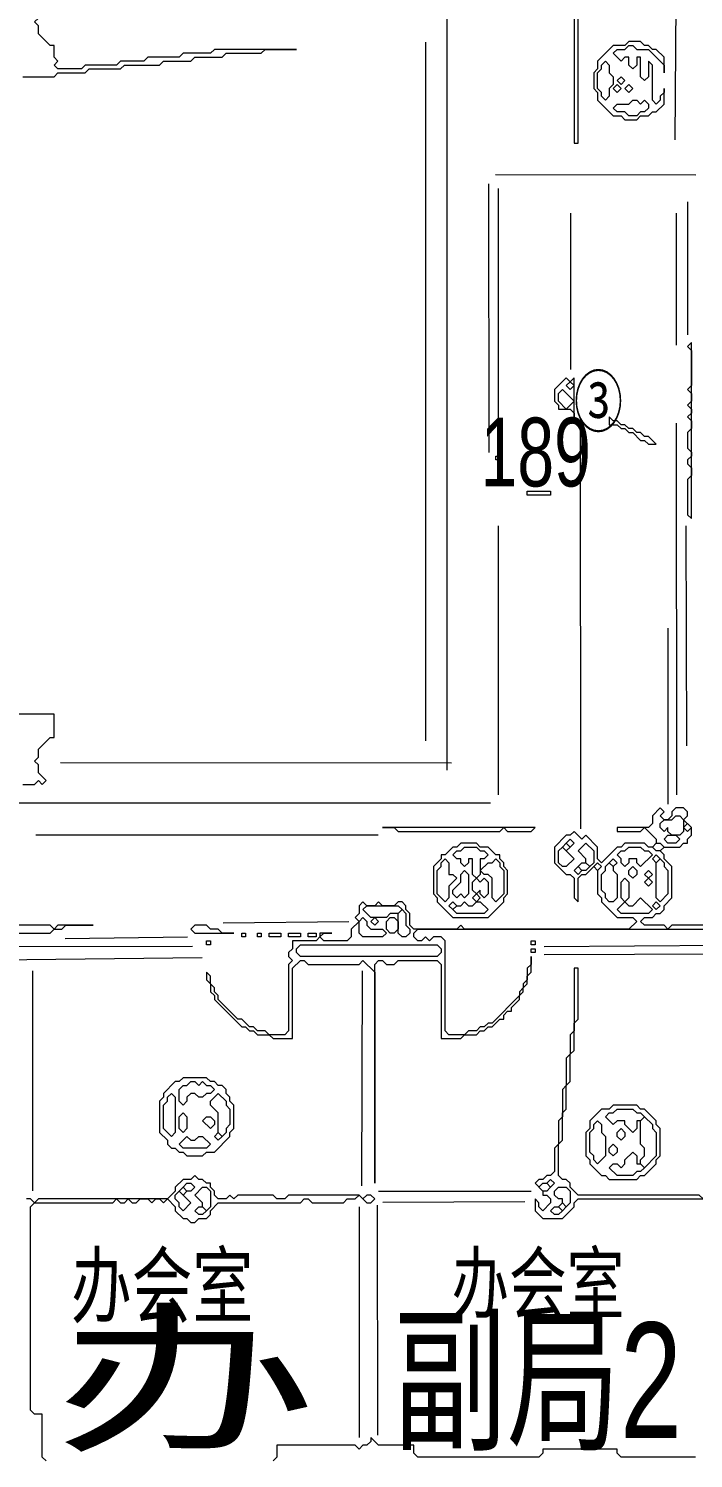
# Model space of a CAD drawing. Extents: x 10 to 1972, y 10 to 1370.
# Drawn here: x 1092.5 to 1262.5, y 466.6 to 832.3 of the extents above; entities that cross this region are included whole.
import ezdxf

# ---------------------------------------------------------------- set-up
doc = ezdxf.new("R2010")
doc.units = 0
for name, color, linetype, lineweight in [('OCR_TEXT', 6, 'Continuous', 0), ('TRACE_CURVE', 6, 'Continuous', 0), ('TRACE_STRAIGHT', 5, 'Continuous', 0), ('TRACE_TEXT_SYMBOL', 6, 'Continuous', 0)]:
    doc.layers.add(name, color=color, linetype=linetype, lineweight=lineweight)
doc.styles.add('wqy-unicode', font='wqy-unicode.lff')

msp = doc.modelspace()

# ---------------------------------------------------------------- linework, layer by layer
at = {"layer": 'TRACE_CURVE', "color": 6}
for points in [[(1232, 853), (1232, 803), (1233, 803), (1233, 852)], [(1100, 824), (1099, 825), (1099, 828), (1098, 828), (1095, 831), (1095, 833), (1094, 834), (1095, 835), (1095, 837), (1097, 839), (1086, 839)], [(1091, 820), (1099, 820), (1100, 821), (1107, 821), (1108, 822), (1116, 822), (1117, 823), (1126, 823), (1127, 824), (1134, 824), (1135, 825), (1142, 825), (1143, 826), (1152, 826), (1153, 827), (1161, 827), (1140, 827), (1139, 826), (1132, 826), (1131, 825), (1123, 825), (1122, 824), (1116, 824), (1115, 823), (1107, 823), (1106, 822), (1100, 822), (1099, 823), (1100, 824)], [(1254, 633), (1252, 631), (1252, 629), (1251, 628), (1243, 628), (1243, 627), (1249, 627), (1250, 628), (1253, 625), (1253, 624), (1252, 623), (1251, 623), (1250, 624), (1245, 624), (1244, 623), (1243, 623), (1239, 619), (1238, 620), (1238, 623), (1235, 626), (1234, 625), (1232, 627), (1231, 626), (1230, 626), (1227, 623), (1227, 619), (1230, 616), (1231, 616), (1232, 615), (1232, 610), (1233, 609), (1233, 615), (1234, 616), (1235, 616), (1237, 618), (1238, 617), (1238, 611), (1239, 610), (1239, 609), (1243, 605), (1247, 605), (1248, 604), (1246, 602), (1204, 602), (1203, 603), (1202, 602), (1191, 602), (1190, 603), (1190, 606), (1189, 607), (1189, 608), (1188, 609), (1187, 609), (1186, 608), (1183, 608), (1182, 609), (1181, 608), (1179, 608), (1178, 609), (1177, 608), (1177, 606), (1176, 605), (1177, 604), (1175, 602)], [(1254, 622), (1255, 623), (1259, 623), (1260, 624), (1261, 624), (1261, 625), (1262, 626), (1262, 628), (1260, 630), (1261, 631), (1261, 632), (1260, 633), (1258, 633), (1257, 632), (1257, 631), (1256, 630), (1255, 630), (1254, 631), (1255, 632), (1254, 633)], [(1266, 603), (1257, 603), (1256, 602), (1255, 603), (1250, 603), (1249, 604), (1250, 605), (1252, 605), (1253, 606), (1254, 606), (1255, 607), (1255, 608), (1257, 610), (1257, 618), (1255, 620), (1255, 621), (1254, 622)], [(1175, 602), (1175, 600), (1174, 599), (1168, 599), (1167, 600), (1168, 601), (1170, 601), (1167, 601), (1167, 600), (1166, 599), (1160, 599), (1160, 597), (1159, 596), (1159, 595), (1160, 594), (1159, 593), (1159, 576), (1158, 575), (1154, 575), (1153, 576), (1151, 576), (1150, 577), (1149, 577), (1147, 579), (1146, 579), (1141, 584), (1141, 585), (1140, 586), (1140, 587), (1139, 588), (1139, 590), (1138, 591), (1138, 589), (1139, 588), (1139, 586), (1140, 585), (1140, 584), (1147, 577), (1148, 577), (1149, 576), (1150, 576), (1151, 575), (1154, 575), (1155, 574), (1160, 574), (1160, 592), (1162, 594), (1163, 594), (1164, 593), (1177, 593), (1178, 594), (1181, 591), (1181, 537), (1181, 593), (1182, 594), (1183, 594), (1184, 593), (1186, 593), (1187, 594), (1197, 594), (1198, 593), (1198, 574), (1203, 574), (1204, 575)], [(1204, 575), (1207, 575), (1208, 576), (1209, 576), (1210, 577), (1211, 577), (1213, 579), (1214, 579), (1214, 580), (1215, 581), (1216, 581), (1216, 582), (1218, 584), (1218, 585), (1219, 586), (1219, 587), (1220, 588), (1220, 590), (1221, 591), (1221, 595), (1221, 593), (1220, 592), (1220, 589), (1219, 588), (1219, 587), (1218, 586), (1218, 585), (1211, 578), (1210, 578), (1209, 577), (1208, 577), (1207, 576), (1205, 576), (1204, 575), (1200, 575), (1199, 576), (1199, 599), (1198, 600), (1196, 600), (1195, 599), (1194, 600), (1193, 599), (1192, 599), (1191, 600), (1191, 601), (1192, 602), (1265, 602)], [(1232, 592), (1232, 576), (1231, 575), (1231, 570), (1230, 569), (1230, 562), (1229, 561), (1229, 554), (1228, 553), (1228, 547), (1227, 546), (1227, 540), (1226, 539), (1225, 539), (1224, 538), (1223, 538), (1222, 537), (1224, 535), (1224, 534), (1225, 534), (1226, 533), (1226, 532), (1224, 530), (1223, 531), (1223, 532), (1222, 533), (1222, 530), (1224, 528), (1229, 528), (1232, 531), (1232, 532), (1233, 533), (1265, 533)], [(1271, 533), (1269, 535), (1268, 534), (1267, 535), (1265, 533), (1264, 534), (1233, 534), (1231, 536), (1231, 537), (1230, 538), (1229, 538), (1228, 539), (1228, 547), (1229, 548), (1229, 555), (1230, 556), (1230, 562), (1231, 563), (1231, 570), (1232, 571), (1232, 578), (1233, 579), (1233, 592), (1232, 592)], [(1093, 531), (1094, 532), (1114, 532), (1115, 533), (1116, 532), (1117, 532), (1118, 533), (1119, 532), (1120, 532), (1121, 533), (1123, 533), (1124, 532), (1125, 533), (1126, 533), (1127, 532), (1128, 533), (1130, 531), (1130, 530), (1132, 528), (1133, 528), (1134, 527), (1135, 527), (1136, 528), (1138, 528), (1139, 529), (1139, 530), (1141, 532), (1162, 532), (1163, 533), (1164, 533), (1165, 532), (1173, 532), (1174, 533), (1176, 533), (1177, 534), (1179, 532), (1180, 532), (1181, 533), (1180, 534), (1179, 534), (1178, 533), (1177, 534), (1159, 534), (1158, 533), (1156, 533), (1155, 534), (1146, 534), (1145, 533), (1144, 534), (1143, 533), (1141, 533), (1140, 534), (1140, 535), (1139, 536), (1139, 537), (1138, 537), (1137, 538), (1136, 538), (1135, 539), (1134, 538), (1132, 538), (1130, 536), (1130, 535), (1128, 533)], [(1128, 533), (1095, 533), (1094, 532), (1093, 533), (1092, 533)], [(1097, 466), (1096, 467), (1096, 478), (1094, 478), (1093, 479), (1093, 531)], [(1263, 467), (1244, 467), (1243, 468), (1243, 469), (1224, 469), (1224, 468), (1223, 467), (1192, 467), (1191, 468), (1191, 470), (1182, 470), (1180, 472), (1180, 471), (1179, 470), (1178, 470), (1177, 469), (1176, 470), (1156, 470), (1156, 467), (1155, 466)]]:
    msp.add_lwpolyline(points, dxfattribs=at)
for points in [[(1257, 630), (1258, 631), (1259, 631), (1260, 630), (1260, 627), (1259, 626), (1257, 626), (1256, 627), (1256, 628), (1255, 627), (1254, 628), (1254, 629), (1255, 630)], [(1260, 628), (1261, 629), (1262, 628), (1261, 627)], [(1255, 625), (1256, 626), (1258, 626), (1259, 625), (1258, 624), (1256, 624)], [(1228, 622), (1229, 623), (1232, 620), (1230, 618), (1229, 618), (1228, 619)], [(1229, 623), (1230, 624), (1231, 623), (1230, 622)], [(1230, 624), (1231, 625), (1232, 624), (1231, 623)], [(1235, 624), (1237, 622), (1237, 619), (1236, 618), (1235, 619), (1235, 620), (1233, 622)], [(1245, 622), (1246, 623), (1249, 623), (1250, 622), (1251, 622), (1252, 621), (1249, 618), (1248, 619), (1248, 620), (1246, 620), (1246, 619), (1245, 618), (1244, 619), (1244, 620), (1243, 621), (1244, 622)], [(1252, 623), (1253, 624), (1254, 624), (1255, 623), (1254, 622), (1253, 622)], [(1232, 617), (1233, 618), (1234, 617), (1233, 616)], [(1233, 618), (1234, 619), (1235, 619), (1236, 618), (1235, 617), (1234, 617)], [(1237, 618), (1238, 619), (1239, 618), (1238, 617)], [(1240, 618), (1241, 619), (1242, 618), (1242, 617), (1243, 616), (1243, 610), (1242, 609), (1241, 609), (1240, 610), (1240, 611), (1239, 612), (1239, 616), (1240, 617)], [(1241, 619), (1242, 620), (1243, 619), (1242, 618)], [(1246, 617), (1247, 618), (1248, 617), (1248, 616), (1247, 615), (1246, 616)], [(1252, 620), (1253, 621), (1254, 620), (1253, 619)], [(1253, 619), (1254, 620), (1255, 619), (1255, 618), (1256, 617), (1256, 611), (1254, 609), (1253, 610)], [(1244, 614), (1245, 615), (1246, 614), (1246, 610), (1245, 609), (1244, 610)], [(1250, 616), (1251, 617), (1252, 616), (1251, 615)], [(1250, 614), (1251, 615), (1252, 614), (1251, 613)], [(1178, 607), (1179, 608), (1187, 608), (1188, 607), (1187, 606), (1185, 606), (1184, 605), (1180, 605)], [(1187, 606), (1188, 607), (1189, 606), (1189, 603), (1190, 602), (1190, 601), (1189, 600), (1188, 600), (1187, 601)], [(1249, 610), (1252, 607), (1251, 606), (1244, 606), (1243, 607), (1245, 609), (1246, 608), (1247, 608)], [(1252, 608), (1253, 609), (1254, 608), (1253, 607)], [(1177, 604), (1178, 605), (1179, 604), (1179, 603), (1180, 602), (1183, 602), (1184, 601), (1183, 600), (1178, 600), (1177, 601)], [(1180, 604), (1181, 605), (1182, 604), (1181, 603)], [(1184, 604), (1185, 605), (1186, 605), (1187, 604), (1187, 602), (1186, 601), (1185, 601), (1184, 602)], [(1161, 597), (1162, 598), (1197, 598), (1198, 597), (1198, 596), (1197, 595), (1162, 595), (1161, 596)], [(1225, 537), (1226, 538), (1227, 537), (1226, 536)], [(1130, 534), (1131, 535), (1134, 532), (1132, 530), (1131, 531), (1131, 532), (1130, 533)], [(1131, 535), (1132, 536), (1133, 535), (1132, 534)], [(1132, 536), (1133, 537), (1134, 537), (1135, 536), (1134, 535), (1133, 535)], [(1137, 536), (1138, 536), (1139, 535), (1139, 531), (1138, 530), (1137, 531), (1137, 532), (1135, 534)], [(1223, 536), (1224, 537), (1225, 537), (1226, 536), (1225, 535), (1224, 535)], [(1227, 535), (1228, 536), (1230, 536), (1231, 535), (1231, 532), (1230, 531), (1229, 532), (1229, 533), (1228, 533), (1227, 534)], [(1135, 530), (1136, 531), (1137, 531), (1138, 530), (1137, 529), (1136, 529)], [(1226, 530), (1227, 531), (1228, 531), (1229, 530), (1228, 529), (1227, 529)], [(1228, 531), (1229, 532), (1230, 531), (1229, 530)]]:
    msp.add_lwpolyline(points, close=True, dxfattribs=at)
at = {"layer": 'TRACE_STRAIGHT', "color": 5}
for p, q in [((1257.85, 803.88), (1258.06, 838.88)), ((1199.48, 836.37), (1199.49, 642.62)), ((1194.05, 650.12), (1194.05, 828.88)), ((1211.87, 794.98), (1263.13, 794.94)), ((1210.13, 792.63), (1210.19, 723.87)), ((1212.62, 730.12), (1212.68, 791.38)), ((1261, 788), (1261, 754)), ((1231.06, 785.13), (1231.11, 745.12)), ((1258.12, 785.12), (1258.12, 751.38)), ((1233.56, 731.38), (1233.62, 627.63)), ((1258.09, 731.37), (1258.2, 636.37)), ((1212.65, 636.37), (1212.67, 705.13)), ((1260.59, 705.12), (1260.7, 648.87)), ((1256, 679), (1256, 634)), ((1100.63, 644.58), (1200.63, 644.53)), ((1061.87, 634.34), (1210.62, 634.34)), ((1094.38, 626.11), (1181.88, 626.11)), ((1142.28, 603.62), (1174.37, 603.95)), ((1101.87, 599.62), (1133.11, 600.03)), ((1055.63, 597.5), (1134.37, 597.67)), ((1224.38, 597.56), (1274.38, 597.97)), ((1048.13, 593.75), (1136.88, 594.74)), ((1224.37, 595.55), (1311.88, 595.74)), ((1093.59, 535.12), (1093.59, 591.38)), ((1177.7, 536.37), (1177.85, 591.38)), ((1182, 535), (1221, 535)), ((1177, 531), (1177, 472)), ((1181.67, 531.38), (1181.69, 472.62)), ((1183.12, 532.19), (1219.38, 532.36))]:
    msp.add_line(p, q, dxfattribs=at)
at = {"layer": 'TRACE_TEXT_SYMBOL', "color": 6}
for points in [[(1246, 829), (1245, 828), (1242, 828), (1238, 824), (1238, 822), (1237, 821), (1237, 817), (1238, 816), (1238, 814), (1242, 810), (1244, 810), (1245, 809), (1248, 809), (1249, 810), (1251, 810), (1252, 811), (1253, 811), (1255, 813), (1255, 817), (1255, 816), (1254, 815), (1254, 814), (1253, 813), (1252, 814), (1252, 823), (1251, 824), (1251, 820), (1250, 819), (1249, 820), (1249, 825), (1248, 825), (1248, 823), (1247, 822), (1246, 823), (1246, 825), (1245, 825), (1244, 824), (1242, 826), (1243, 827), (1245, 827), (1246, 828), (1247, 828), (1248, 827), (1251, 827), (1255, 823), (1255, 821), (1255, 825), (1253, 827), (1252, 827), (1251, 828), (1250, 828), (1249, 829)], [(1239, 823), (1240, 824), (1241, 823), (1241, 821), (1242, 820), (1242, 818), (1241, 817), (1241, 815), (1240, 814), (1239, 815), (1239, 816), (1238, 817), (1238, 821), (1239, 822)], [(1243, 819), (1244, 820), (1245, 819), (1244, 818)], [(1242, 817), (1243, 818), (1244, 817), (1243, 816)], [(1245, 817), (1246, 818), (1247, 817), (1246, 816)], [(1246, 813), (1247, 814), (1248, 814), (1249, 813), (1250, 814), (1251, 813), (1251, 812), (1250, 811), (1249, 811), (1248, 810), (1246, 810), (1245, 811), (1243, 811), (1242, 812), (1243, 813)], [(1262, 752), (1261, 751), (1262, 750), (1262, 741), (1261, 740), (1262, 739), (1262, 737), (1261, 736), (1262, 735), (1262, 734), (1261, 733), (1262, 732), (1262, 730), (1261, 729), (1261, 725), (1262, 724), (1262, 723), (1261, 722), (1261, 721), (1262, 720), (1262, 718), (1261, 717), (1261, 708), (1262, 707)], [(1230, 743), (1227, 740), (1227, 737), (1228, 736), (1228, 735), (1231, 735), (1232, 734), (1232, 732), (1232, 743), (1231, 742)], [(1228, 739), (1229, 740), (1232, 737), (1230, 735), (1228, 737)], [(1230, 741), (1231, 742), (1232, 741), (1231, 740)], [(1241, 733), (1241, 731), (1243, 731), (1244, 730), (1245, 730), (1246, 729), (1247, 729), (1249, 727), (1250, 727), (1251, 726), (1253, 726), (1251, 728), (1250, 728), (1249, 729), (1248, 729), (1247, 730), (1246, 730), (1245, 731), (1244, 731), (1243, 732), (1242, 732)], [(1212, 723), (1213, 723), (1213, 722), (1212, 722)], [(1220, 714), (1226, 714), (1226, 713), (1220, 713)], [(1183, 628), (1186, 628), (1187, 627), (1213, 627), (1214, 628), (1215, 627), (1221, 627), (1222, 628)], [(1203, 624), (1202, 623), (1201, 623), (1199, 621), (1198, 621), (1198, 620), (1196, 618), (1196, 611), (1197, 610), (1197, 609), (1201, 605), (1210, 605), (1214, 609), (1214, 610), (1215, 611), (1215, 617), (1214, 618), (1214, 619), (1213, 620), (1213, 621), (1212, 621), (1210, 623), (1208, 623), (1207, 624)], [(1203, 622), (1204, 623), (1207, 623), (1208, 622), (1209, 622), (1210, 621), (1209, 620), (1208, 620), (1208, 616), (1207, 615), (1206, 616), (1206, 620), (1205, 620), (1205, 619), (1204, 618), (1203, 619), (1203, 620), (1202, 620), (1201, 621), (1202, 622)], [(1198, 619), (1199, 620), (1200, 619), (1200, 616), (1201, 616), (1202, 615), (1200, 613), (1200, 610), (1199, 609), (1197, 611), (1197, 617), (1198, 618)], [(1211, 619), (1212, 620), (1213, 619), (1213, 618), (1214, 617), (1214, 611), (1212, 609), (1211, 610), (1211, 615), (1210, 616), (1209, 616), (1208, 617), (1210, 619)], [(1203, 616), (1204, 617), (1205, 616), (1205, 611), (1204, 610), (1203, 611), (1202, 610), (1201, 611), (1201, 612), (1203, 614)], [(1206, 614), (1207, 615), (1208, 614), (1209, 615), (1210, 614), (1210, 611), (1209, 610), (1208, 611), (1208, 612), (1207, 611), (1206, 612)], [(1206, 610), (1207, 611), (1208, 610), (1207, 609)], [(1200, 608), (1201, 609), (1202, 608), (1201, 607)], [(1203, 608), (1204, 609), (1205, 608), (1206, 608), (1207, 609), (1208, 609), (1210, 607), (1209, 606), (1202, 606), (1201, 607), (1202, 608)], [(1089, 603), (1087, 601), (1098, 601), (1099, 602), (1101, 602), (1102, 603), (1109, 603), (1100, 603), (1099, 602), (1098, 603)], [(1135, 603), (1134, 602), (1135, 601), (1145, 601), (1142, 601), (1141, 602), (1139, 602), (1138, 603)], [(1147, 601), (1148, 601), (1148, 600), (1147, 600)], [(1151, 601), (1152, 601), (1152, 600), (1151, 600)], [(1154, 601), (1157, 601), (1157, 600), (1154, 600)], [(1159, 601), (1162, 601), (1162, 600), (1159, 600)], [(1164, 601), (1166, 601), (1166, 600), (1164, 600)], [(1138, 599), (1139, 599), (1139, 598), (1138, 598)], [(1221, 599), (1222, 599), (1222, 598), (1221, 598)], [(1221, 597), (1222, 597), (1222, 596), (1221, 596)], [(1132, 564), (1131, 563), (1130, 563), (1127, 560), (1127, 559), (1126, 558), (1126, 550), (1128, 548), (1128, 547), (1129, 546), (1130, 546), (1131, 545), (1132, 545), (1133, 544), (1137, 544), (1138, 545), (1140, 545), (1144, 549), (1144, 550), (1145, 551), (1145, 557), (1144, 558), (1144, 559), (1143, 560), (1143, 561), (1142, 562), (1141, 562), (1140, 563), (1139, 563), (1138, 564)], [(1128, 559), (1129, 560), (1130, 559), (1130, 550), (1129, 549), (1127, 551), (1127, 557), (1128, 558)], [(1133, 562), (1134, 563), (1135, 563), (1136, 562), (1137, 563), (1138, 562), (1139, 562), (1140, 561), (1139, 560), (1138, 560), (1137, 559), (1136, 559), (1135, 560), (1134, 560), (1133, 559), (1133, 558), (1132, 557), (1131, 558), (1131, 561), (1132, 562)], [(1141, 560), (1143, 558), (1143, 557), (1144, 556), (1144, 552), (1143, 551), (1143, 550), (1142, 549), (1141, 550), (1141, 555), (1139, 557), (1139, 558)], [(1242, 557), (1241, 556), (1239, 556), (1236, 553), (1236, 551), (1235, 550), (1235, 544), (1236, 543), (1236, 542), (1239, 539), (1240, 539), (1241, 538), (1248, 538), (1249, 539), (1250, 539), (1253, 542), (1253, 543), (1254, 544), (1254, 551), (1253, 552), (1253, 553), (1250, 556), (1249, 556), (1248, 557)], [(1242, 555), (1243, 556), (1247, 556), (1248, 555), (1249, 555), (1250, 554), (1249, 553), (1248, 553), (1248, 551), (1247, 550), (1245, 552), (1245, 553), (1243, 553), (1242, 552), (1240, 554), (1241, 555)], [(1131, 554), (1132, 555), (1133, 554), (1133, 551), (1132, 550), (1131, 551)], [(1137, 553), (1138, 554), (1139, 554), (1140, 553), (1140, 552), (1139, 551)], [(1237, 552), (1238, 553), (1239, 552), (1239, 550), (1240, 549), (1240, 544), (1238, 542), (1237, 543), (1237, 544), (1236, 545), (1236, 550), (1237, 551)], [(1249, 553), (1250, 554), (1252, 552), (1252, 551), (1253, 550), (1253, 544), (1250, 541), (1249, 542), (1249, 543), (1250, 544), (1250, 546), (1249, 547)], [(1133, 549), (1134, 548), (1135, 548), (1136, 549), (1137, 549), (1139, 547), (1138, 546), (1132, 546), (1131, 547)], [(1140, 549), (1141, 550), (1142, 549), (1141, 548)], [(1243, 550), (1244, 551), (1245, 550), (1245, 549), (1244, 548), (1243, 549)], [(1241, 546), (1242, 547), (1243, 546), (1243, 545), (1242, 544), (1241, 545)], [(1247, 545), (1248, 544), (1248, 542), (1249, 542), (1250, 541), (1249, 540), (1248, 540), (1247, 539), (1243, 539), (1241, 541), (1242, 542), (1243, 542), (1244, 541), (1245, 542), (1245, 543)]]:
    msp.add_lwpolyline(points, close=True, dxfattribs=at)
msp.add_lwpolyline([(1091, 639), (1094, 639), (1095, 640), (1096, 639), (1097, 640), (1095, 642), (1095, 644), (1094, 645), (1095, 646), (1095, 648), (1098, 651), (1099, 651), (1099, 657), (1083, 657)], dxfattribs=at)

# ---------------------------------------------------------------- texts
at = {"layer": 'OCR_TEXT', "color": 6, "style": 'wqy-unicode'}
for s, height, width, p in [('③', 12.78, 0.72, (1231.93, 730.55)), ('189', 17.57, 0.72, (1208.06, 715.23)), ('办会室', 15.817, 0.72, (1103.33, 502.99)), ('办会室', 15.026, 0.72, (1200.58, 503.89)), ('办', 30.32, 1.631579, (1099, 471.81)), ('副局2', 29.521, 0.72, (1185.78, 471.87))]:
    msp.add_text(s, height=height, dxfattribs=dict(at, width=width)).set_placement(p)

doc.saveas('drawing.dxf')
